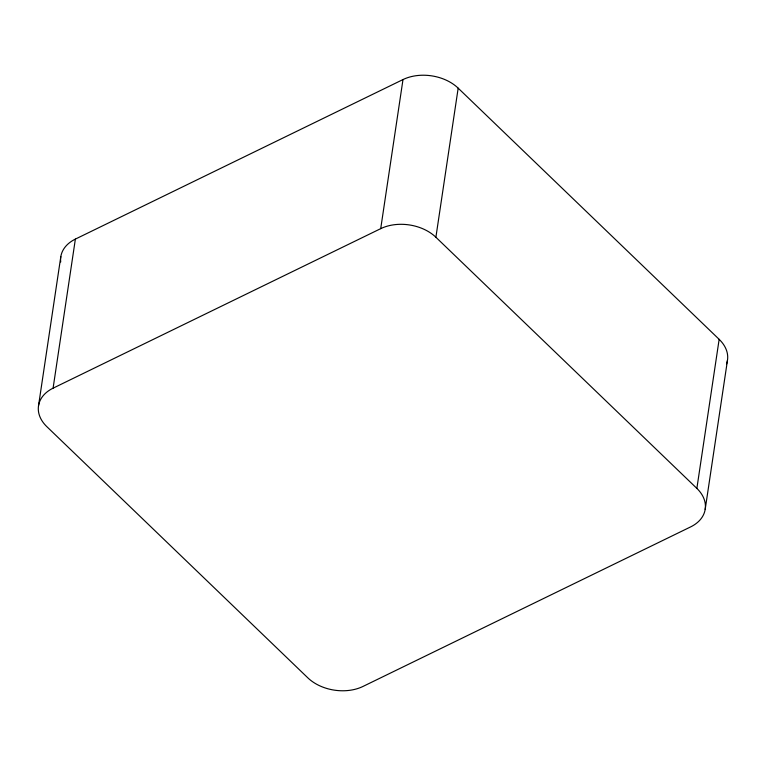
<?xml version="1.0" encoding="UTF-8"?>
<svg xmlns="http://www.w3.org/2000/svg" width="766" height="766" viewBox="0 0 766 766"><rect width="100%" height="100%" fill="white"/><g stroke="black" fill="none" stroke-linecap="round" stroke-linejoin="round"><path stroke-width="1.15" d="M38.539 405.645L60.82 256.572M719.15 339.328L696.868 488.402A39.487 27.576 8.5 0 1 690.626 526.903L363.007 686.432A39.487 27.576 8.5 0 1 307.827 677.843L46.85 426.672A39.487 27.576 8.5 0 1 53.093 388.171L75.374 239.097L402.993 79.568A39.487 27.576 8.5 0 1 458.173 88.157L719.15 339.328A39.487 27.576 8.5 0 1 726.551 363.86M53.093 388.171L380.712 228.651L402.993 79.568M696.868 488.402L435.892 237.24L458.173 88.157M705.18 509.428L727.461 360.355M380.712 228.651A39.487 27.576 8.5 0 1 435.892 237.24M60.715 261.991A39.487 27.576 8.5 0 1 75.374 239.097"/></g></svg>
